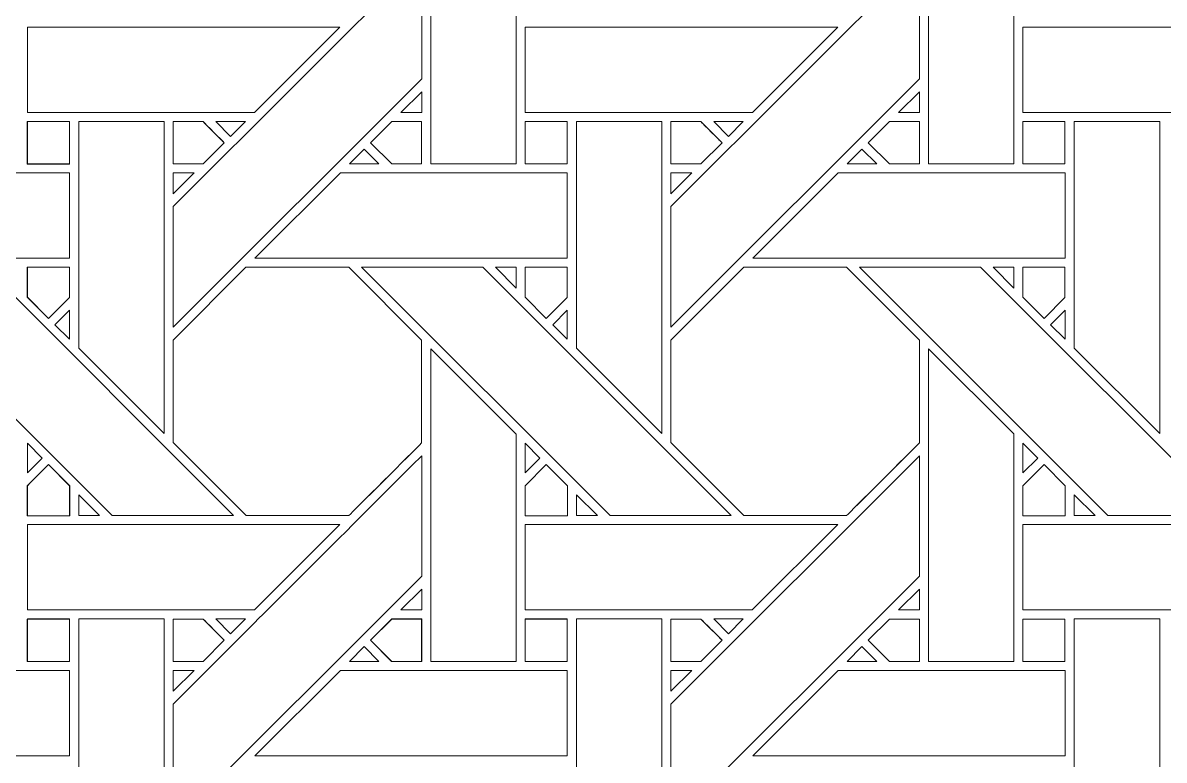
# Model space of a CAD drawing. Header units: inches. Extents: x 3.4 to 21.4, y 0.1 to 18.1.
# Drawn here: x 5.693 to 7.868, y 4.122 to 5.529 of the extents above; entities that cross this region are included whole.
import ezdxf

# ---------------------------------------------------------------- set-up
doc = ezdxf.new("R2010")
doc.units = ezdxf.units.IN
doc.header["$MEASUREMENT"] = 0
doc.layers.add('Design', color=7, linetype='Continuous', lineweight=0)

msp = doc.modelspace()

# ---------------------------------------------------------------- linework, layer by layer
at = {"layer": 'Design'}
for points, knots in [([(3.3829, 18.0948), (3.3829, 18.0948), (3.3829, 0.0948), (3.3829, 0.0948), (3.3829, 0.0948), (21.3829, 0.0948), (21.3829, 0.0948), (21.3829, 0.0948), (21.3829, 18.0948), (21.3829, 18.0948), (21.3829, 18.0948), (3.3829, 18.0948), (3.3829, 18.0948)], [0, 0, 0, 0, 1, 1, 1, 2, 2, 2, 3, 3, 3, 4, 4, 4, 4]), ([(4.2402, 17.2374), (4.2402, 17.2374), (4.2402, 0.9521), (4.2402, 0.9521), (4.2402, 0.9521), (20.5255, 0.9521), (20.5255, 0.9521), (20.5255, 0.9521), (20.5255, 17.2374), (20.5255, 17.2374), (20.5255, 17.2374), (4.2402, 17.2374), (4.2402, 17.2374)], [0, 0, 0, 0, 1, 1, 1, 2, 2, 2, 3, 3, 3, 4, 4, 4, 4]), ([(6.6329, 5.6932), (6.6329, 5.6932), (6.6329, 5.2595), (6.6329, 5.2595), (6.6329, 5.2595), (6.4701, 5.2595), (6.4701, 5.2595), (6.4701, 5.2595), (6.4701, 5.8553), (6.4701, 5.8553), (6.4701, 5.8553), (6.6329, 5.6932), (6.6329, 5.6932)], [0, 0, 0, 0, 1, 1, 1, 2, 2, 2, 3, 3, 3, 4, 4, 4, 4]), ([(7.5816, 5.6932), (7.5816, 5.6932), (7.5816, 5.2595), (7.5816, 5.2595), (7.5816, 5.2595), (7.4188, 5.2595), (7.4188, 5.2595), (7.4188, 5.2595), (7.4188, 5.8553), (7.4188, 5.8553), (7.4188, 5.8553), (7.5816, 5.6932), (7.5816, 5.6932)], [0, 0, 0, 0, 1, 1, 1, 2, 2, 2, 3, 3, 3, 4, 4, 4, 4]), ([(5.9793, 5.1782), (5.9793, 5.1782), (6.453, 5.6518), (6.453, 5.6518), (6.453, 5.6518), (6.453, 5.4217), (6.453, 5.4217), (6.453, 5.4217), (5.9793, 4.9481), (5.9793, 4.9481), (5.9793, 4.9481), (5.9793, 5.1782), (5.9793, 5.1782)], [0, 0, 0, 0, 1, 1, 1, 2, 2, 2, 3, 3, 3, 4, 4, 4, 4]), ([(6.928, 5.1782), (6.928, 5.1782), (7.4017, 5.6518), (7.4017, 5.6518), (7.4017, 5.6518), (7.4017, 5.4217), (7.4017, 5.4217), (7.4017, 5.4217), (6.928, 4.9481), (6.928, 4.9481), (6.928, 4.9481), (6.928, 5.1782), (6.928, 5.1782)], [0, 0, 0, 0, 1, 1, 1, 2, 2, 2, 3, 3, 3, 4, 4, 4, 4]), ([(5.7015, 5.3576), (5.7015, 5.3576), (5.7015, 5.5202), (5.7015, 5.5202), (5.7015, 5.5202), (6.2972, 5.5202), (6.2972, 5.5202), (6.2972, 5.5202), (6.1344, 5.3576), (6.1344, 5.3576), (6.1344, 5.3576), (5.7015, 5.3576), (5.7015, 5.3576)], [0, 0, 0, 0, 1, 1, 1, 2, 2, 2, 3, 3, 3, 4, 4, 4, 4]), ([(6.6502, 5.3576), (6.6502, 5.3576), (6.6502, 5.5202), (6.6502, 5.5202), (6.6502, 5.5202), (7.2459, 5.5202), (7.2459, 5.5202), (7.2459, 5.5202), (7.0832, 5.3576), (7.0832, 5.3576), (7.0832, 5.3576), (6.6502, 5.3576), (6.6502, 5.3576)], [0, 0, 0, 0, 1, 1, 1, 2, 2, 2, 3, 3, 3, 4, 4, 4, 4]), ([(7.5989, 5.3576), (7.5989, 5.3576), (7.5989, 5.5202), (7.5989, 5.5202), (7.5989, 5.5202), (8.1946, 5.5202), (8.1946, 5.5202), (8.1946, 5.5202), (8.0319, 5.3576), (8.0319, 5.3576), (8.0319, 5.3576), (7.5989, 5.3576), (7.5989, 5.3576)], [0, 0, 0, 0, 1, 1, 1, 2, 2, 2, 3, 3, 3, 4, 4, 4, 4]), ([(6.4132, 5.3576), (6.4132, 5.3576), (6.453, 5.3973), (6.453, 5.3973), (6.453, 5.3973), (6.453, 5.3576), (6.453, 5.3576), (6.453, 5.3576), (6.4132, 5.3576), (6.4132, 5.3576)], [0, 0, 0, 0, 1, 1, 1, 2, 2, 2, 3, 3, 3, 3]), ([(7.3619, 5.3576), (7.3619, 5.3576), (7.4017, 5.3973), (7.4017, 5.3973), (7.4017, 5.3973), (7.4017, 5.3576), (7.4017, 5.3576), (7.4017, 5.3576), (7.3619, 5.3576), (7.3619, 5.3576)], [0, 0, 0, 0, 1, 1, 1, 2, 2, 2, 3, 3, 3, 3]), ([(5.7013, 5.3402), (5.7013, 5.3402), (5.7816, 5.3402), (5.7816, 5.3402), (5.7816, 5.3402), (5.7816, 5.2594), (5.7816, 5.2594), (5.7816, 5.2594), (5.7013, 5.2594), (5.7013, 5.2594), (5.7013, 5.2594), (5.7013, 5.3402), (5.7013, 5.3402)], [0, 0, 0, 0, 1, 1, 1, 2, 2, 2, 3, 3, 3, 4, 4, 4, 4]), ([(5.7817, 5.3403), (5.7817, 5.3403), (5.7817, 5.2595), (5.7817, 5.2595), (5.7817, 5.2595), (5.7015, 5.2595), (5.7015, 5.2595), (5.7015, 5.2595), (5.7015, 5.3403), (5.7015, 5.3403), (5.7015, 5.3403), (5.7817, 5.3403), (5.7817, 5.3403)], [0, 0, 0, 0, 1, 1, 1, 2, 2, 2, 3, 3, 3, 4, 4, 4, 4]), ([(5.9622, 5.3403), (5.9622, 5.3403), (5.9622, 4.7452), (5.9622, 4.7452), (5.9622, 4.7452), (5.7992, 4.9081), (5.7992, 4.9081), (5.7992, 4.9081), (5.7992, 5.3403), (5.7992, 5.3403), (5.7992, 5.3403), (5.9622, 5.3403), (5.9622, 5.3403)], [0, 0, 0, 0, 1, 1, 1, 2, 2, 2, 3, 3, 3, 4, 4, 4, 4]), ([(6.0766, 5.2999), (6.0766, 5.2999), (6.0362, 5.2595), (6.0362, 5.2595), (6.0362, 5.2595), (5.9792, 5.2595), (5.9792, 5.2595), (5.9792, 5.2595), (5.9792, 5.3403), (5.9792, 5.3403), (5.9792, 5.3403), (6.0363, 5.3403), (6.0363, 5.3403), (6.0414, 5.3351), (6.0722, 5.3043), (6.0766, 5.2999)], [0, 0, 0, 0, 1, 1, 1, 2, 2, 2, 3, 3, 3, 4, 4, 4, 5, 5, 5, 5]), ([(6.0766, 5.2999), (6.0766, 5.2999), (6.0362, 5.2595), (6.0362, 5.2595), (6.0362, 5.2595), (5.9792, 5.2595), (5.9792, 5.2595), (5.9792, 5.2595), (5.9792, 5.3403), (5.9792, 5.3403), (5.9792, 5.3403), (6.0363, 5.3403), (6.0363, 5.3403), (6.0416, 5.335), (6.0724, 5.3042), (6.0766, 5.2999)], [0, 0, 0, 0, 1, 1, 1, 2, 2, 2, 3, 3, 3, 4, 4, 4, 5, 5, 5, 5]), ([(6.0607, 5.3403), (6.0607, 5.3403), (6.1172, 5.3403), (6.1172, 5.3403), (6.1172, 5.3403), (6.0889, 5.3121), (6.0889, 5.3121), (6.0889, 5.3121), (6.0607, 5.3403), (6.0607, 5.3403)], [0, 0, 0, 0, 1, 1, 1, 2, 2, 2, 3, 3, 3, 3]), ([(6.3958, 5.2595), (6.3958, 5.2595), (6.3554, 5.2998), (6.3554, 5.2998), (6.3554, 5.2998), (6.3959, 5.3403), (6.3959, 5.3403), (6.3959, 5.3403), (6.4529, 5.3403), (6.4529, 5.3403), (6.4529, 5.3403), (6.4529, 5.2595), (6.4529, 5.2595), (6.4529, 5.2595), (6.3958, 5.2595), (6.3958, 5.2595)], [0, 0, 0, 0, 1, 1, 1, 2, 2, 2, 3, 3, 3, 4, 4, 4, 5, 5, 5, 5]), ([(6.3554, 5.2998), (6.3554, 5.2998), (6.3959, 5.3403), (6.3959, 5.3403), (6.3959, 5.3403), (6.4529, 5.3403), (6.4529, 5.3403), (6.4529, 5.3403), (6.4529, 5.2595), (6.4529, 5.2595), (6.4529, 5.2595), (6.3958, 5.2595), (6.3958, 5.2595), (6.3958, 5.2595), (6.3554, 5.2998), (6.3554, 5.2998)], [0, 0, 0, 0, 1, 1, 1, 2, 2, 2, 3, 3, 3, 4, 4, 4, 5, 5, 5, 5]), ([(6.6501, 5.2595), (6.6501, 5.2595), (6.6501, 5.3403), (6.6501, 5.3403), (6.6501, 5.3403), (6.7304, 5.3403), (6.7304, 5.3403), (6.7304, 5.3403), (6.7304, 5.2595), (6.7304, 5.2595), (6.7304, 5.2595), (6.6501, 5.2595), (6.6501, 5.2595)], [0, 0, 0, 0, 1, 1, 1, 2, 2, 2, 3, 3, 3, 4, 4, 4, 4]), ([(6.7304, 5.3403), (6.7304, 5.3403), (6.7304, 5.2595), (6.7304, 5.2595), (6.7304, 5.2595), (6.6501, 5.2595), (6.6501, 5.2595), (6.6501, 5.2595), (6.6501, 5.3403), (6.6501, 5.3403), (6.6501, 5.3403), (6.7304, 5.3403), (6.7304, 5.3403)], [0, 0, 0, 0, 1, 1, 1, 2, 2, 2, 3, 3, 3, 4, 4, 4, 4]), ([(6.9109, 5.3403), (6.9109, 5.3403), (6.9109, 4.7452), (6.9109, 4.7452), (6.9109, 4.7452), (6.748, 4.9081), (6.748, 4.9081), (6.748, 4.9081), (6.748, 5.3403), (6.748, 5.3403), (6.748, 5.3403), (6.9109, 5.3403), (6.9109, 5.3403)], [0, 0, 0, 0, 1, 1, 1, 2, 2, 2, 3, 3, 3, 4, 4, 4, 4]), ([(6.928, 5.2595), (6.928, 5.2595), (6.928, 5.3403), (6.928, 5.3403), (6.928, 5.3403), (6.985, 5.3403), (6.985, 5.3403), (6.9902, 5.3351), (7.021, 5.3043), (7.0254, 5.2999), (7.0254, 5.2999), (6.985, 5.2595), (6.985, 5.2595), (6.985, 5.2595), (6.928, 5.2595), (6.928, 5.2595)], [0, 0, 0, 0, 1, 1, 1, 2, 2, 2, 3, 3, 3, 4, 4, 4, 5, 5, 5, 5]), ([(7.0096, 5.3158), (7.0155, 5.3098), (7.0212, 5.3041), (7.0254, 5.2999), (7.0254, 5.2999), (6.985, 5.2595), (6.985, 5.2595), (6.985, 5.2595), (6.928, 5.2595), (6.928, 5.2595), (6.928, 5.2595), (6.928, 5.3403), (6.928, 5.3403), (6.928, 5.3403), (6.985, 5.3403), (6.985, 5.3403), (6.9904, 5.3349), (7.0003, 5.3251), (7.0096, 5.3158)], [0, 0, 0, 0, 1, 1, 1, 2, 2, 2, 3, 3, 3, 4, 4, 4, 5, 5, 5, 6, 6, 6, 6]), ([(7.0095, 5.3403), (7.0095, 5.3403), (7.0659, 5.3403), (7.0659, 5.3403), (7.0659, 5.3403), (7.0376, 5.3121), (7.0376, 5.3121), (7.0376, 5.3121), (7.0095, 5.3403), (7.0095, 5.3403)], [0, 0, 0, 0, 1, 1, 1, 2, 2, 2, 3, 3, 3, 3]), ([(7.3445, 5.2595), (7.3445, 5.2595), (7.3042, 5.2998), (7.3042, 5.2998), (7.3042, 5.2998), (7.3446, 5.3403), (7.3446, 5.3403), (7.3446, 5.3403), (7.4017, 5.3403), (7.4017, 5.3403), (7.4017, 5.3403), (7.4017, 5.2595), (7.4017, 5.2595), (7.4017, 5.2595), (7.3445, 5.2595), (7.3445, 5.2595)], [0, 0, 0, 0, 1, 1, 1, 2, 2, 2, 3, 3, 3, 4, 4, 4, 5, 5, 5, 5]), ([(7.3042, 5.2998), (7.3042, 5.2998), (7.3446, 5.3403), (7.3446, 5.3403), (7.3446, 5.3403), (7.4017, 5.3403), (7.4017, 5.3403), (7.4017, 5.3403), (7.4017, 5.2595), (7.4017, 5.2595), (7.4017, 5.2595), (7.3445, 5.2595), (7.3445, 5.2595), (7.3445, 5.2595), (7.3042, 5.2998), (7.3042, 5.2998)], [0, 0, 0, 0, 1, 1, 1, 2, 2, 2, 3, 3, 3, 4, 4, 4, 5, 5, 5, 5]), ([(7.5989, 5.2595), (7.5989, 5.2595), (7.5989, 5.3403), (7.5989, 5.3403), (7.5989, 5.3403), (7.6791, 5.3403), (7.6791, 5.3403), (7.6791, 5.3403), (7.6791, 5.2595), (7.6791, 5.2595), (7.6791, 5.2595), (7.5989, 5.2595), (7.5989, 5.2595)], [0, 0, 0, 0, 1, 1, 1, 2, 2, 2, 3, 3, 3, 4, 4, 4, 4]), ([(7.5989, 5.3403), (7.5989, 5.3403), (7.6791, 5.3403), (7.6791, 5.3403), (7.6791, 5.3403), (7.6791, 5.2595), (7.6791, 5.2595), (7.6791, 5.2595), (7.5989, 5.2595), (7.5989, 5.2595), (7.5989, 5.2595), (7.5989, 5.3403), (7.5989, 5.3403)], [0, 0, 0, 0, 1, 1, 1, 2, 2, 2, 3, 3, 3, 4, 4, 4, 4]), ([(7.8596, 5.3403), (7.8596, 5.3403), (7.8596, 4.7452), (7.8596, 4.7452), (7.8596, 4.7452), (7.6967, 4.9081), (7.6967, 4.9081), (7.6967, 4.9081), (7.6967, 5.3403), (7.6967, 5.3403), (7.6967, 5.3403), (7.8596, 5.3403), (7.8596, 5.3403)], [0, 0, 0, 0, 1, 1, 1, 2, 2, 2, 3, 3, 3, 4, 4, 4, 4]), ([(6.3716, 5.2595), (6.3716, 5.2595), (6.3151, 5.2595), (6.3151, 5.2595), (6.3151, 5.2595), (6.3434, 5.2878), (6.3434, 5.2878), (6.3434, 5.2878), (6.3716, 5.2595), (6.3716, 5.2595)], [0, 0, 0, 0, 1, 1, 1, 2, 2, 2, 3, 3, 3, 3]), ([(7.3204, 5.2595), (7.3204, 5.2595), (7.2639, 5.2595), (7.2639, 5.2595), (7.2639, 5.2595), (7.2921, 5.2878), (7.2921, 5.2878), (7.2921, 5.2878), (7.3204, 5.2595), (7.3204, 5.2595)], [0, 0, 0, 0, 1, 1, 1, 2, 2, 2, 3, 3, 3, 3]), ([(5.3493, 5.2424), (5.3493, 5.2424), (5.7817, 5.2424), (5.7817, 5.2424), (5.7817, 5.2424), (5.7817, 5.0795), (5.7817, 5.0795), (5.7817, 5.0795), (5.1864, 5.0795), (5.1864, 5.0795), (5.1864, 5.0795), (5.3493, 5.2424), (5.3493, 5.2424)], [0, 0, 0, 0, 1, 1, 1, 2, 2, 2, 3, 3, 3, 4, 4, 4, 4]), ([(6.0191, 5.2424), (6.0191, 5.2424), (5.9793, 5.2025), (5.9793, 5.2025), (5.9793, 5.2025), (5.9793, 5.2424), (5.9793, 5.2424), (5.9793, 5.2424), (6.0191, 5.2424), (6.0191, 5.2424)], [0, 0, 0, 0, 1, 1, 1, 2, 2, 2, 3, 3, 3, 3]), ([(6.298, 5.2424), (6.298, 5.2424), (6.7304, 5.2424), (6.7304, 5.2424), (6.7304, 5.2424), (6.7304, 5.0795), (6.7304, 5.0795), (6.7304, 5.0795), (6.1351, 5.0795), (6.1351, 5.0795), (6.1351, 5.0795), (6.298, 5.2424), (6.298, 5.2424)], [0, 0, 0, 0, 1, 1, 1, 2, 2, 2, 3, 3, 3, 4, 4, 4, 4]), ([(6.9679, 5.2424), (6.9679, 5.2424), (6.928, 5.2025), (6.928, 5.2025), (6.928, 5.2025), (6.928, 5.2424), (6.928, 5.2424), (6.928, 5.2424), (6.9679, 5.2424), (6.9679, 5.2424)], [0, 0, 0, 0, 1, 1, 1, 2, 2, 2, 3, 3, 3, 3]), ([(7.2467, 5.2424), (7.2467, 5.2424), (7.6792, 5.2424), (7.6792, 5.2424), (7.6792, 5.2424), (7.6792, 5.0795), (7.6792, 5.0795), (7.6792, 5.0795), (7.0839, 5.0795), (7.0839, 5.0795), (7.0839, 5.0795), (7.2467, 5.2424), (7.2467, 5.2424)], [0, 0, 0, 0, 1, 1, 1, 2, 2, 2, 3, 3, 3, 4, 4, 4, 4]), ([(5.6207, 5.0624), (5.6207, 5.0624), (6.0943, 4.5888), (6.0943, 4.5888), (6.0943, 4.5888), (5.8633, 4.5888), (5.8633, 4.5888), (5.8633, 4.5888), (5.3897, 5.0624), (5.3897, 5.0624), (5.3897, 5.0624), (5.6207, 5.0624), (5.6207, 5.0624)], [0, 0, 0, 0, 1, 1, 1, 2, 2, 2, 3, 3, 3, 4, 4, 4, 4]), ([(5.7816, 5.0624), (5.7816, 5.0624), (5.7816, 5.0048), (5.7816, 5.0048), (5.7816, 5.0048), (5.7416, 4.9648), (5.7416, 4.9648), (5.7416, 4.9648), (5.7013, 5.0052), (5.7013, 5.0052), (5.7013, 5.0052), (5.7013, 5.0624), (5.7013, 5.0624), (5.7013, 5.0624), (5.7816, 5.0624), (5.7816, 5.0624)], [0, 0, 0, 0, 1, 1, 1, 2, 2, 2, 3, 3, 3, 4, 4, 4, 5, 5, 5, 5]), ([(5.7418, 4.9649), (5.7418, 4.9649), (5.7014, 5.0052), (5.7014, 5.0052), (5.7014, 5.0052), (5.7014, 5.0624), (5.7014, 5.0624), (5.7014, 5.0624), (5.7817, 5.0624), (5.7817, 5.0624), (5.7817, 5.0624), (5.7817, 5.0048), (5.7817, 5.0048), (5.7817, 5.0048), (5.7418, 4.9649), (5.7418, 4.9649)], [0, 0, 0, 0, 1, 1, 1, 2, 2, 2, 3, 3, 3, 4, 4, 4, 5, 5, 5, 5]), ([(6.3142, 4.5888), (6.3142, 4.5888), (6.1185, 4.5888), (6.1185, 4.5888), (6.1185, 4.5888), (5.9792, 4.728), (5.9792, 4.728), (5.9792, 4.728), (5.9792, 4.9237), (5.9792, 4.9237), (5.9792, 4.9237), (6.1179, 5.0624), (6.1179, 5.0624), (6.1179, 5.0624), (6.3142, 5.0624), (6.3142, 5.0624), (6.3142, 5.0624), (6.4529, 4.9237), (6.4529, 4.9237), (6.4529, 4.9237), (6.4529, 4.7274), (6.4529, 4.7274), (6.4351, 4.7095), (6.3232, 4.5978), (6.3142, 4.5888)], [0, 0, 0, 0, 1, 1, 1, 2, 2, 2, 3, 3, 3, 4, 4, 4, 5, 5, 5, 6, 6, 6, 7, 7, 7, 8, 8, 8, 8]), ([(5.9792, 4.9237), (5.9792, 4.9237), (6.1179, 5.0624), (6.1179, 5.0624), (6.1179, 5.0624), (6.3142, 5.0624), (6.3142, 5.0624), (6.3142, 5.0624), (6.4529, 4.9237), (6.4529, 4.9237), (6.4529, 4.9237), (6.4529, 4.7274), (6.4529, 4.7274), (6.4352, 4.7096), (6.3232, 4.5978), (6.3142, 4.5888), (6.3142, 4.5888), (6.1185, 4.5888), (6.1185, 4.5888), (6.1185, 4.5888), (5.9792, 4.728), (5.9792, 4.728), (5.9792, 4.728), (5.9792, 4.9237), (5.9792, 4.9237)], [0, 0, 0, 0, 1, 1, 1, 2, 2, 2, 3, 3, 3, 4, 4, 4, 5, 5, 5, 6, 6, 6, 7, 7, 7, 8, 8, 8, 8]), ([(6.5694, 5.0624), (6.5694, 5.0624), (7.043, 4.5888), (7.043, 4.5888), (7.043, 4.5888), (6.812, 4.5888), (6.812, 4.5888), (6.812, 4.5888), (6.3385, 5.0624), (6.3385, 5.0624), (6.3385, 5.0624), (6.5694, 5.0624), (6.5694, 5.0624)], [0, 0, 0, 0, 1, 1, 1, 2, 2, 2, 3, 3, 3, 4, 4, 4, 4]), ([(6.633, 5.0624), (6.633, 5.0624), (6.633, 5.0226), (6.633, 5.0226), (6.633, 5.0226), (6.5935, 5.0624), (6.5935, 5.0624), (6.5935, 5.0624), (6.633, 5.0624), (6.633, 5.0624)], [0, 0, 0, 0, 1, 1, 1, 2, 2, 2, 3, 3, 3, 3]), ([(6.7304, 5.0624), (6.7304, 5.0624), (6.7304, 5.0048), (6.7304, 5.0048), (6.7304, 5.0048), (6.6904, 4.9648), (6.6904, 4.9648), (6.6904, 4.9648), (6.6501, 5.0052), (6.6501, 5.0052), (6.6501, 5.0052), (6.6501, 5.0624), (6.6501, 5.0624), (6.6501, 5.0624), (6.7304, 5.0624), (6.7304, 5.0624)], [0, 0, 0, 0, 1, 1, 1, 2, 2, 2, 3, 3, 3, 4, 4, 4, 5, 5, 5, 5]), ([(6.6904, 4.9648), (6.6904, 4.9648), (6.6501, 5.0052), (6.6501, 5.0052), (6.6501, 5.0052), (6.6501, 5.0624), (6.6501, 5.0624), (6.6501, 5.0624), (6.7304, 5.0624), (6.7304, 5.0624), (6.7304, 5.0624), (6.7304, 5.0048), (6.7304, 5.0048), (6.7304, 5.0048), (6.6904, 4.9648), (6.6904, 4.9648)], [0, 0, 0, 0, 1, 1, 1, 2, 2, 2, 3, 3, 3, 4, 4, 4, 5, 5, 5, 5]), ([(7.2629, 4.5888), (7.2629, 4.5888), (7.0672, 4.5888), (7.0672, 4.5888), (7.0672, 4.5888), (6.928, 4.728), (6.928, 4.728), (6.928, 4.728), (6.928, 4.9237), (6.928, 4.9237), (6.928, 4.9237), (7.0667, 5.0624), (7.0667, 5.0624), (7.0667, 5.0624), (7.2629, 5.0624), (7.2629, 5.0624), (7.2629, 5.0624), (7.4016, 4.9237), (7.4016, 4.9237), (7.4016, 4.9237), (7.4016, 4.7274), (7.4016, 4.7274), (7.3838, 4.7095), (7.2719, 4.5978), (7.2629, 4.5888)], [0, 0, 0, 0, 1, 1, 1, 2, 2, 2, 3, 3, 3, 4, 4, 4, 5, 5, 5, 6, 6, 6, 7, 7, 7, 8, 8, 8, 8]), ([(6.928, 4.9237), (6.928, 4.9237), (7.0667, 5.0624), (7.0667, 5.0624), (7.0667, 5.0624), (7.2629, 5.0624), (7.2629, 5.0624), (7.2629, 5.0624), (7.4016, 4.9237), (7.4016, 4.9237), (7.4016, 4.9237), (7.4016, 4.7274), (7.4016, 4.7274), (7.3836, 4.7093), (7.2717, 4.5976), (7.2629, 4.5888), (7.2629, 4.5888), (7.0672, 4.5888), (7.0672, 4.5888), (7.0672, 4.5888), (6.928, 4.728), (6.928, 4.728), (6.928, 4.728), (6.928, 4.9237), (6.928, 4.9237)], [0, 0, 0, 0, 1, 1, 1, 2, 2, 2, 3, 3, 3, 4, 4, 4, 5, 5, 5, 6, 6, 6, 7, 7, 7, 8, 8, 8, 8]), ([(7.2872, 5.0624), (7.2872, 5.0624), (7.5181, 5.0624), (7.5181, 5.0624), (7.5181, 5.0624), (7.9918, 4.5888), (7.9918, 4.5888), (7.9918, 4.5888), (7.7607, 4.5888), (7.7607, 4.5888), (7.7607, 4.5888), (7.2872, 5.0624), (7.2872, 5.0624)], [0, 0, 0, 0, 1, 1, 1, 2, 2, 2, 3, 3, 3, 4, 4, 4, 4]), ([(7.5817, 5.0624), (7.5817, 5.0624), (7.5817, 5.0226), (7.5817, 5.0226), (7.5817, 5.0226), (7.5422, 5.0624), (7.5422, 5.0624), (7.5422, 5.0624), (7.5817, 5.0624), (7.5817, 5.0624)], [0, 0, 0, 0, 1, 1, 1, 2, 2, 2, 3, 3, 3, 3]), ([(7.6791, 5.0624), (7.6791, 5.0624), (7.6791, 5.0048), (7.6791, 5.0048), (7.6791, 5.0048), (7.6392, 4.9648), (7.6392, 4.9648), (7.6392, 4.9648), (7.5988, 5.0052), (7.5988, 5.0052), (7.5988, 5.0052), (7.5988, 5.0624), (7.5988, 5.0624), (7.5988, 5.0624), (7.6791, 5.0624), (7.6791, 5.0624)], [0, 0, 0, 0, 1, 1, 1, 2, 2, 2, 3, 3, 3, 4, 4, 4, 5, 5, 5, 5]), ([(7.6392, 4.9648), (7.6392, 4.9648), (7.5988, 5.0052), (7.5988, 5.0052), (7.5988, 5.0052), (7.5988, 5.0624), (7.5988, 5.0624), (7.5988, 5.0624), (7.6791, 5.0624), (7.6791, 5.0624), (7.6791, 5.0624), (7.6791, 5.0048), (7.6791, 5.0048), (7.6791, 5.0048), (7.6392, 4.9648), (7.6392, 4.9648)], [0, 0, 0, 0, 1, 1, 1, 2, 2, 2, 3, 3, 3, 4, 4, 4, 5, 5, 5, 5]), ([(5.7817, 4.9806), (5.7817, 4.9806), (5.7817, 4.9254), (5.7817, 4.9254), (5.7817, 4.9254), (5.7539, 4.9528), (5.7539, 4.9528), (5.7539, 4.9528), (5.7817, 4.9806), (5.7817, 4.9806)], [0, 0, 0, 0, 1, 1, 1, 2, 2, 2, 3, 3, 3, 3]), ([(6.7304, 4.9806), (6.7304, 4.9806), (6.7304, 4.9254), (6.7304, 4.9254), (6.7304, 4.9254), (6.7027, 4.9528), (6.7027, 4.9528), (6.7027, 4.9528), (6.7304, 4.9806), (6.7304, 4.9806)], [0, 0, 0, 0, 1, 1, 1, 2, 2, 2, 3, 3, 3, 3]), ([(7.6792, 4.9806), (7.6792, 4.9806), (7.6792, 4.9254), (7.6792, 4.9254), (7.6792, 4.9254), (7.6514, 4.9528), (7.6514, 4.9528), (7.6514, 4.9528), (7.6792, 4.9806), (7.6792, 4.9806)], [0, 0, 0, 0, 1, 1, 1, 2, 2, 2, 3, 3, 3, 3]), ([(6.6329, 4.7444), (6.6329, 4.7444), (6.6329, 4.3108), (6.6329, 4.3108), (6.6329, 4.3108), (6.4701, 4.3108), (6.4701, 4.3108), (6.4701, 4.3108), (6.4701, 4.9066), (6.4701, 4.9066), (6.4701, 4.9066), (6.6329, 4.7444), (6.6329, 4.7444)], [0, 0, 0, 0, 1, 1, 1, 2, 2, 2, 3, 3, 3, 4, 4, 4, 4]), ([(7.5816, 4.7445), (7.5816, 4.7445), (7.5816, 4.3108), (7.5816, 4.3108), (7.5816, 4.3108), (7.4188, 4.3108), (7.4188, 4.3108), (7.4188, 4.3108), (7.4188, 4.9066), (7.4188, 4.9066), (7.4188, 4.9066), (7.5816, 4.7445), (7.5816, 4.7445)], [0, 0, 0, 0, 1, 1, 1, 2, 2, 2, 3, 3, 3, 4, 4, 4, 4]), ([(5.7015, 4.6702), (5.7015, 4.6702), (5.7015, 4.727), (5.7015, 4.727), (5.7015, 4.727), (5.7296, 4.6984), (5.7296, 4.6984), (5.7296, 4.6984), (5.7015, 4.6702), (5.7015, 4.6702)], [0, 0, 0, 0, 1, 1, 1, 2, 2, 2, 3, 3, 3, 3]), ([(6.6502, 4.6702), (6.6502, 4.6702), (6.6502, 4.727), (6.6502, 4.727), (6.6502, 4.727), (6.6784, 4.6984), (6.6784, 4.6984), (6.6784, 4.6984), (6.6502, 4.6702), (6.6502, 4.6702)], [0, 0, 0, 0, 1, 1, 1, 2, 2, 2, 3, 3, 3, 3]), ([(7.5989, 4.6702), (7.5989, 4.6702), (7.5989, 4.727), (7.5989, 4.727), (7.5989, 4.727), (7.6271, 4.6984), (7.6271, 4.6984), (7.6271, 4.6984), (7.5989, 4.6702), (7.5989, 4.6702)], [0, 0, 0, 0, 1, 1, 1, 2, 2, 2, 3, 3, 3, 3]), ([(6.1157, 4.3659), (6.1652, 4.4151), (6.3975, 4.6476), (6.453, 4.703), (6.453, 4.703), (6.453, 4.473), (6.453, 4.473), (6.453, 4.473), (5.9793, 3.9994), (5.9793, 3.9994), (5.9793, 3.9994), (5.9793, 4.2294), (5.9793, 4.2294), (5.9793, 4.2294), (6.1157, 4.3659), (6.1157, 4.3659)], [0, 0, 0, 0, 1, 1, 1, 2, 2, 2, 3, 3, 3, 4, 4, 4, 5, 5, 5, 5]), ([(6.928, 4.2294), (6.928, 4.2294), (7.4017, 4.703), (7.4017, 4.703), (7.4017, 4.703), (7.4017, 4.473), (7.4017, 4.473), (7.4017, 4.473), (6.928, 3.9994), (6.928, 3.9994), (6.928, 3.9994), (6.928, 4.2294), (6.928, 4.2294)], [0, 0, 0, 0, 1, 1, 1, 2, 2, 2, 3, 3, 3, 4, 4, 4, 4]), ([(5.7013, 4.5885), (5.7013, 4.5885), (5.7013, 4.6458), (5.7013, 4.6458), (5.7013, 4.6458), (5.7416, 4.6861), (5.7416, 4.6861), (5.7416, 4.6861), (5.782, 4.6458), (5.782, 4.6458), (5.782, 4.6458), (5.782, 4.5885), (5.782, 4.5885), (5.782, 4.5885), (5.7013, 4.5885), (5.7013, 4.5885)], [0, 0, 0, 0, 1, 1, 1, 2, 2, 2, 3, 3, 3, 4, 4, 4, 5, 5, 5, 5]), ([(5.7075, 4.6519), (5.7075, 4.6519), (5.7418, 4.6862), (5.7418, 4.6862), (5.7418, 4.6862), (5.7821, 4.6458), (5.7821, 4.6458), (5.7821, 4.6458), (5.7821, 4.5885), (5.7821, 4.5885), (5.7821, 4.5885), (5.7015, 4.5885), (5.7015, 4.5885), (5.7015, 4.5885), (5.7015, 4.6458), (5.7015, 4.6458), (5.7015, 4.6458), (5.7075, 4.6519), (5.7075, 4.6519)], [0, 0, 0, 0, 1, 1, 1, 2, 2, 2, 3, 3, 3, 4, 4, 4, 5, 5, 5, 6, 6, 6, 6]), ([(6.6501, 4.5885), (6.6501, 4.5885), (6.6501, 4.6458), (6.6501, 4.6458), (6.6501, 4.6458), (6.6904, 4.6861), (6.6904, 4.6861), (6.6904, 4.6861), (6.7308, 4.6458), (6.7308, 4.6458), (6.7308, 4.6458), (6.7308, 4.5885), (6.7308, 4.5885), (6.7308, 4.5885), (6.6501, 4.5885), (6.6501, 4.5885)], [0, 0, 0, 0, 1, 1, 1, 2, 2, 2, 3, 3, 3, 4, 4, 4, 5, 5, 5, 5]), ([(6.6904, 4.6861), (6.6904, 4.6861), (6.7308, 4.6458), (6.7308, 4.6458), (6.7308, 4.6458), (6.7308, 4.5885), (6.7308, 4.5885), (6.7308, 4.5885), (6.6501, 4.5885), (6.6501, 4.5885), (6.6501, 4.5885), (6.6501, 4.6458), (6.6501, 4.6458), (6.6501, 4.6458), (6.6904, 4.6861), (6.6904, 4.6861)], [0, 0, 0, 0, 1, 1, 1, 2, 2, 2, 3, 3, 3, 4, 4, 4, 5, 5, 5, 5]), ([(7.5989, 4.5885), (7.5989, 4.5885), (7.5989, 4.6458), (7.5989, 4.6458), (7.5989, 4.6458), (7.6392, 4.6861), (7.6392, 4.6861), (7.6392, 4.6861), (7.6795, 4.6458), (7.6795, 4.6458), (7.6795, 4.6458), (7.6795, 4.5885), (7.6795, 4.5885), (7.6795, 4.5885), (7.5989, 4.5885), (7.5989, 4.5885)], [0, 0, 0, 0, 1, 1, 1, 2, 2, 2, 3, 3, 3, 4, 4, 4, 5, 5, 5, 5]), ([(7.5989, 4.5885), (7.5989, 4.5885), (7.5989, 4.6458), (7.5989, 4.6458), (7.5989, 4.6458), (7.6392, 4.6861), (7.6392, 4.6861), (7.6392, 4.6861), (7.6795, 4.6458), (7.6795, 4.6458), (7.6795, 4.6458), (7.6795, 4.5885), (7.6795, 4.5885), (7.6795, 4.5885), (7.5989, 4.5885), (7.5989, 4.5885)], [0, 0, 0, 0, 1, 1, 1, 2, 2, 2, 3, 3, 3, 4, 4, 4, 5, 5, 5, 5]), ([(5.7994, 4.5888), (5.7994, 4.5888), (5.7994, 4.6285), (5.7994, 4.6285), (5.7994, 4.6285), (5.8391, 4.5888), (5.8391, 4.5888), (5.8391, 4.5888), (5.7994, 4.5888), (5.7994, 4.5888)], [0, 0, 0, 0, 1, 1, 1, 2, 2, 2, 3, 3, 3, 3]), ([(6.7481, 4.5888), (6.7481, 4.5888), (6.7481, 4.6286), (6.7481, 4.6286), (6.7481, 4.6286), (6.7878, 4.5888), (6.7878, 4.5888), (6.7878, 4.5888), (6.7481, 4.5888), (6.7481, 4.5888)], [0, 0, 0, 0, 1, 1, 1, 2, 2, 2, 3, 3, 3, 3]), ([(7.7365, 4.5888), (7.7365, 4.5888), (7.6968, 4.5888), (7.6968, 4.5888), (7.6968, 4.5888), (7.6968, 4.6286), (7.6968, 4.6286), (7.6968, 4.6286), (7.7365, 4.5888), (7.7365, 4.5888)], [0, 0, 0, 0, 1, 1, 1, 2, 2, 2, 3, 3, 3, 3]), ([(5.7015, 4.4088), (5.7015, 4.4088), (5.7015, 4.5715), (5.7015, 4.5715), (5.7015, 4.5715), (6.2972, 4.5715), (6.2972, 4.5715), (6.2972, 4.5715), (6.1344, 4.4088), (6.1344, 4.4088), (6.1344, 4.4088), (5.7015, 4.4088), (5.7015, 4.4088)], [0, 0, 0, 0, 1, 1, 1, 2, 2, 2, 3, 3, 3, 4, 4, 4, 4]), ([(6.6502, 4.4088), (6.6502, 4.4088), (6.6502, 4.5715), (6.6502, 4.5715), (6.6502, 4.5715), (7.2459, 4.5715), (7.2459, 4.5715), (7.2459, 4.5715), (7.0831, 4.4088), (7.0831, 4.4088), (7.0831, 4.4088), (6.6502, 4.4088), (6.6502, 4.4088)], [0, 0, 0, 0, 1, 1, 1, 2, 2, 2, 3, 3, 3, 4, 4, 4, 4]), ([(7.5989, 4.4088), (7.5989, 4.4088), (7.5989, 4.5715), (7.5989, 4.5715), (7.5989, 4.5715), (8.1946, 4.5715), (8.1946, 4.5715), (8.1946, 4.5715), (8.0319, 4.4088), (8.0319, 4.4088), (8.0319, 4.4088), (7.5989, 4.4088), (7.5989, 4.4088)], [0, 0, 0, 0, 1, 1, 1, 2, 2, 2, 3, 3, 3, 4, 4, 4, 4]), ([(6.4132, 4.4089), (6.4132, 4.4089), (6.453, 4.4486), (6.453, 4.4486), (6.453, 4.4486), (6.453, 4.4089), (6.453, 4.4089), (6.453, 4.4089), (6.4132, 4.4089), (6.4132, 4.4089)], [0, 0, 0, 0, 1, 1, 1, 2, 2, 2, 3, 3, 3, 3]), ([(7.3619, 4.4089), (7.3619, 4.4089), (7.4017, 4.4486), (7.4017, 4.4486), (7.4017, 4.4486), (7.4017, 4.4089), (7.4017, 4.4089), (7.4017, 4.4089), (7.3619, 4.4089), (7.3619, 4.4089)], [0, 0, 0, 0, 1, 1, 1, 2, 2, 2, 3, 3, 3, 3]), ([(5.7013, 4.3915), (5.7013, 4.3915), (5.7816, 4.3915), (5.7816, 4.3915), (5.7816, 4.3915), (5.7816, 4.3107), (5.7816, 4.3107), (5.7816, 4.3107), (5.7013, 4.3107), (5.7013, 4.3107), (5.7013, 4.3107), (5.7013, 4.3915), (5.7013, 4.3915)], [0, 0, 0, 0, 1, 1, 1, 2, 2, 2, 3, 3, 3, 4, 4, 4, 4]), ([(5.7817, 4.3916), (5.7817, 4.3916), (5.7817, 4.3108), (5.7817, 4.3108), (5.7817, 4.3108), (5.7015, 4.3108), (5.7015, 4.3108), (5.7015, 4.3108), (5.7015, 4.3916), (5.7015, 4.3916), (5.7015, 4.3916), (5.7817, 4.3916), (5.7817, 4.3916)], [0, 0, 0, 0, 1, 1, 1, 2, 2, 2, 3, 3, 3, 4, 4, 4, 4]), ([(5.9622, 4.3916), (5.9622, 4.3916), (5.9622, 3.7964), (5.9622, 3.7964), (5.9622, 3.7964), (5.7992, 3.9594), (5.7992, 3.9594), (5.7992, 3.9594), (5.7992, 4.3916), (5.7992, 4.3916), (5.7992, 4.3916), (5.9622, 4.3916), (5.9622, 4.3916)], [0, 0, 0, 0, 1, 1, 1, 2, 2, 2, 3, 3, 3, 4, 4, 4, 4]), ([(5.9793, 4.3107), (5.9793, 4.3107), (5.9793, 4.3915), (5.9793, 4.3915), (5.9793, 4.3915), (6.0364, 4.3915), (6.0364, 4.3915), (6.0415, 4.3864), (6.0722, 4.3556), (6.0766, 4.3511), (6.0766, 4.3511), (6.0362, 4.3107), (6.0362, 4.3107), (6.0362, 4.3107), (5.9793, 4.3107), (5.9793, 4.3107)], [0, 0, 0, 0, 1, 1, 1, 2, 2, 2, 3, 3, 3, 4, 4, 4, 5, 5, 5, 5]), ([(6.0767, 4.3512), (6.0767, 4.3512), (6.0362, 4.3107), (6.0362, 4.3107), (6.0362, 4.3107), (5.9793, 4.3107), (5.9793, 4.3107), (5.9793, 4.3107), (5.9793, 4.3915), (5.9793, 4.3915), (5.9793, 4.3915), (6.0364, 4.3915), (6.0364, 4.3915), (6.0364, 4.3915), (6.0767, 4.3512), (6.0767, 4.3512)], [0, 0, 0, 0, 1, 1, 1, 2, 2, 2, 3, 3, 3, 4, 4, 4, 5, 5, 5, 5]), ([(6.0607, 4.3916), (6.0607, 4.3916), (6.1172, 4.3916), (6.1172, 4.3916), (6.1172, 4.3916), (6.0889, 4.3634), (6.0889, 4.3634), (6.0889, 4.3634), (6.0607, 4.3916), (6.0607, 4.3916)], [0, 0, 0, 0, 1, 1, 1, 2, 2, 2, 3, 3, 3, 3]), ([(6.3554, 4.3511), (6.3554, 4.3511), (6.3958, 4.3915), (6.3958, 4.3915), (6.3958, 4.3915), (6.4529, 4.3915), (6.4529, 4.3915), (6.4529, 4.3915), (6.4529, 4.3107), (6.4529, 4.3107), (6.4529, 4.3107), (6.3957, 4.3107), (6.3957, 4.3107), (6.3957, 4.3107), (6.3554, 4.3511), (6.3554, 4.3511)], [0, 0, 0, 0, 1, 1, 1, 2, 2, 2, 3, 3, 3, 4, 4, 4, 5, 5, 5, 5]), ([(6.3555, 4.3512), (6.3555, 4.3512), (6.3959, 4.3916), (6.3959, 4.3916), (6.3959, 4.3916), (6.453, 4.3916), (6.453, 4.3916), (6.453, 4.3916), (6.453, 4.3108), (6.453, 4.3108), (6.453, 4.3108), (6.3959, 4.3108), (6.3959, 4.3108), (6.3959, 4.3108), (6.3555, 4.3512), (6.3555, 4.3512)], [0, 0, 0, 0, 1, 1, 1, 2, 2, 2, 3, 3, 3, 4, 4, 4, 5, 5, 5, 5]), ([(6.7303, 4.3107), (6.7303, 4.3107), (6.6501, 4.3107), (6.6501, 4.3107), (6.6501, 4.3107), (6.6501, 4.3915), (6.6501, 4.3915), (6.6501, 4.3915), (6.7303, 4.3915), (6.7303, 4.3915), (6.7303, 4.3915), (6.7303, 4.3107), (6.7303, 4.3107)], [0, 0, 0, 0, 1, 1, 1, 2, 2, 2, 3, 3, 3, 4, 4, 4, 4]), ([(6.6502, 4.3916), (6.6502, 4.3916), (6.7304, 4.3916), (6.7304, 4.3916), (6.7304, 4.3916), (6.7304, 4.3108), (6.7304, 4.3108), (6.7304, 4.3108), (6.6502, 4.3108), (6.6502, 4.3108), (6.6502, 4.3108), (6.6502, 4.3916), (6.6502, 4.3916)], [0, 0, 0, 0, 1, 1, 1, 2, 2, 2, 3, 3, 3, 4, 4, 4, 4]), ([(6.9109, 4.3916), (6.9109, 4.3916), (6.9109, 3.7964), (6.9109, 3.7964), (6.9109, 3.7964), (6.748, 3.9594), (6.748, 3.9594), (6.748, 3.9594), (6.748, 4.3916), (6.748, 4.3916), (6.748, 4.3916), (6.9109, 4.3916), (6.9109, 4.3916)], [0, 0, 0, 0, 1, 1, 1, 2, 2, 2, 3, 3, 3, 4, 4, 4, 4]), ([(6.928, 4.3107), (6.928, 4.3107), (6.928, 4.3915), (6.928, 4.3915), (6.928, 4.3915), (6.985, 4.3915), (6.985, 4.3915), (6.9902, 4.3864), (7.021, 4.3556), (7.0254, 4.3512), (7.0254, 4.3512), (6.985, 4.3107), (6.985, 4.3107), (6.985, 4.3107), (6.928, 4.3107), (6.928, 4.3107)], [0, 0, 0, 0, 1, 1, 1, 2, 2, 2, 3, 3, 3, 4, 4, 4, 5, 5, 5, 5]), ([(6.928, 4.3915), (6.928, 4.3915), (6.985, 4.3915), (6.985, 4.3915), (6.985, 4.3915), (7.0254, 4.3512), (7.0254, 4.3512), (7.0254, 4.3512), (6.985, 4.3107), (6.985, 4.3107), (6.985, 4.3107), (6.928, 4.3107), (6.928, 4.3107), (6.928, 4.3107), (6.928, 4.3915), (6.928, 4.3915)], [0, 0, 0, 0, 1, 1, 1, 2, 2, 2, 3, 3, 3, 4, 4, 4, 5, 5, 5, 5]), ([(7.0659, 4.3916), (7.0659, 4.3916), (7.0376, 4.3634), (7.0376, 4.3634), (7.0376, 4.3634), (7.0095, 4.3916), (7.0095, 4.3916), (7.0095, 4.3916), (7.0659, 4.3916), (7.0659, 4.3916)], [0, 0, 0, 0, 1, 1, 1, 2, 2, 2, 3, 3, 3, 3]), ([(7.3445, 4.3107), (7.3445, 4.3107), (7.3042, 4.3511), (7.3042, 4.3511), (7.3042, 4.3511), (7.3446, 4.3915), (7.3446, 4.3915), (7.3446, 4.3915), (7.4017, 4.3915), (7.4017, 4.3915), (7.4017, 4.3915), (7.4017, 4.3107), (7.4017, 4.3107), (7.4017, 4.3107), (7.3445, 4.3107), (7.3445, 4.3107)], [0, 0, 0, 0, 1, 1, 1, 2, 2, 2, 3, 3, 3, 4, 4, 4, 5, 5, 5, 5]), ([(7.3042, 4.3511), (7.3042, 4.3511), (7.3446, 4.3915), (7.3446, 4.3915), (7.3446, 4.3915), (7.4017, 4.3915), (7.4017, 4.3915), (7.4017, 4.3915), (7.4017, 4.3107), (7.4017, 4.3107), (7.4017, 4.3107), (7.3445, 4.3107), (7.3445, 4.3107), (7.3445, 4.3107), (7.3042, 4.3511), (7.3042, 4.3511)], [0, 0, 0, 0, 1, 1, 1, 2, 2, 2, 3, 3, 3, 4, 4, 4, 5, 5, 5, 5]), ([(7.5989, 4.3107), (7.5989, 4.3107), (7.5989, 4.3915), (7.5989, 4.3915), (7.5989, 4.3915), (7.6791, 4.3915), (7.6791, 4.3915), (7.6791, 4.3915), (7.6791, 4.3107), (7.6791, 4.3107), (7.6791, 4.3107), (7.5989, 4.3107), (7.5989, 4.3107)], [0, 0, 0, 0, 1, 1, 1, 2, 2, 2, 3, 3, 3, 4, 4, 4, 4]), ([(7.5989, 4.3915), (7.5989, 4.3915), (7.6791, 4.3915), (7.6791, 4.3915), (7.6791, 4.3915), (7.6791, 4.3107), (7.6791, 4.3107), (7.6791, 4.3107), (7.5989, 4.3107), (7.5989, 4.3107), (7.5989, 4.3107), (7.5989, 4.3915), (7.5989, 4.3915)], [0, 0, 0, 0, 1, 1, 1, 2, 2, 2, 3, 3, 3, 4, 4, 4, 4]), ([(7.8596, 4.3916), (7.8596, 4.3916), (7.8596, 3.7964), (7.8596, 3.7964), (7.8596, 3.7964), (7.6967, 3.9594), (7.6967, 3.9594), (7.6967, 3.9594), (7.6967, 4.3916), (7.6967, 4.3916), (7.6967, 4.3916), (7.8596, 4.3916), (7.8596, 4.3916)], [0, 0, 0, 0, 1, 1, 1, 2, 2, 2, 3, 3, 3, 4, 4, 4, 4]), ([(6.3716, 4.3108), (6.3716, 4.3108), (6.3151, 4.3108), (6.3151, 4.3108), (6.3151, 4.3108), (6.3434, 4.339), (6.3434, 4.339), (6.3434, 4.339), (6.3716, 4.3108), (6.3716, 4.3108)], [0, 0, 0, 0, 1, 1, 1, 2, 2, 2, 3, 3, 3, 3]), ([(7.3204, 4.3108), (7.3204, 4.3108), (7.2639, 4.3108), (7.2639, 4.3108), (7.2639, 4.3108), (7.2921, 4.339), (7.2921, 4.339), (7.2921, 4.339), (7.3204, 4.3108), (7.3204, 4.3108)], [0, 0, 0, 0, 1, 1, 1, 2, 2, 2, 3, 3, 3, 3]), ([(5.3493, 4.2936), (5.3493, 4.2936), (5.7817, 4.2936), (5.7817, 4.2936), (5.7817, 4.2936), (5.7817, 4.1308), (5.7817, 4.1308), (5.7817, 4.1308), (5.1864, 4.1308), (5.1864, 4.1308), (5.1864, 4.1308), (5.3493, 4.2936), (5.3493, 4.2936)], [0, 0, 0, 0, 1, 1, 1, 2, 2, 2, 3, 3, 3, 4, 4, 4, 4]), ([(6.0191, 4.2936), (6.0191, 4.2936), (5.9793, 4.2538), (5.9793, 4.2538), (5.9793, 4.2538), (5.9793, 4.2936), (5.9793, 4.2936), (5.9793, 4.2936), (6.0191, 4.2936), (6.0191, 4.2936)], [0, 0, 0, 0, 1, 1, 1, 2, 2, 2, 3, 3, 3, 3]), ([(6.298, 4.2936), (6.298, 4.2936), (6.7304, 4.2936), (6.7304, 4.2936), (6.7304, 4.2936), (6.7304, 4.1308), (6.7304, 4.1308), (6.7304, 4.1308), (6.1351, 4.1308), (6.1351, 4.1308), (6.1351, 4.1308), (6.298, 4.2936), (6.298, 4.2936)], [0, 0, 0, 0, 1, 1, 1, 2, 2, 2, 3, 3, 3, 4, 4, 4, 4]), ([(6.9679, 4.2936), (6.9679, 4.2936), (6.928, 4.2538), (6.928, 4.2538), (6.928, 4.2538), (6.928, 4.2936), (6.928, 4.2936), (6.928, 4.2936), (6.9679, 4.2936), (6.9679, 4.2936)], [0, 0, 0, 0, 1, 1, 1, 2, 2, 2, 3, 3, 3, 3]), ([(7.0839, 4.1308), (7.0839, 4.1308), (7.2467, 4.2936), (7.2467, 4.2936), (7.2467, 4.2936), (7.6792, 4.2936), (7.6792, 4.2936), (7.6792, 4.2936), (7.6792, 4.1308), (7.6792, 4.1308), (7.6792, 4.1308), (7.0839, 4.1308), (7.0839, 4.1308)], [0, 0, 0, 0, 1, 1, 1, 2, 2, 2, 3, 3, 3, 4, 4, 4, 4])]:
    msp.add_open_spline(points, degree=3, knots=knots, dxfattribs=at)

doc.saveas('drawing.dxf')
